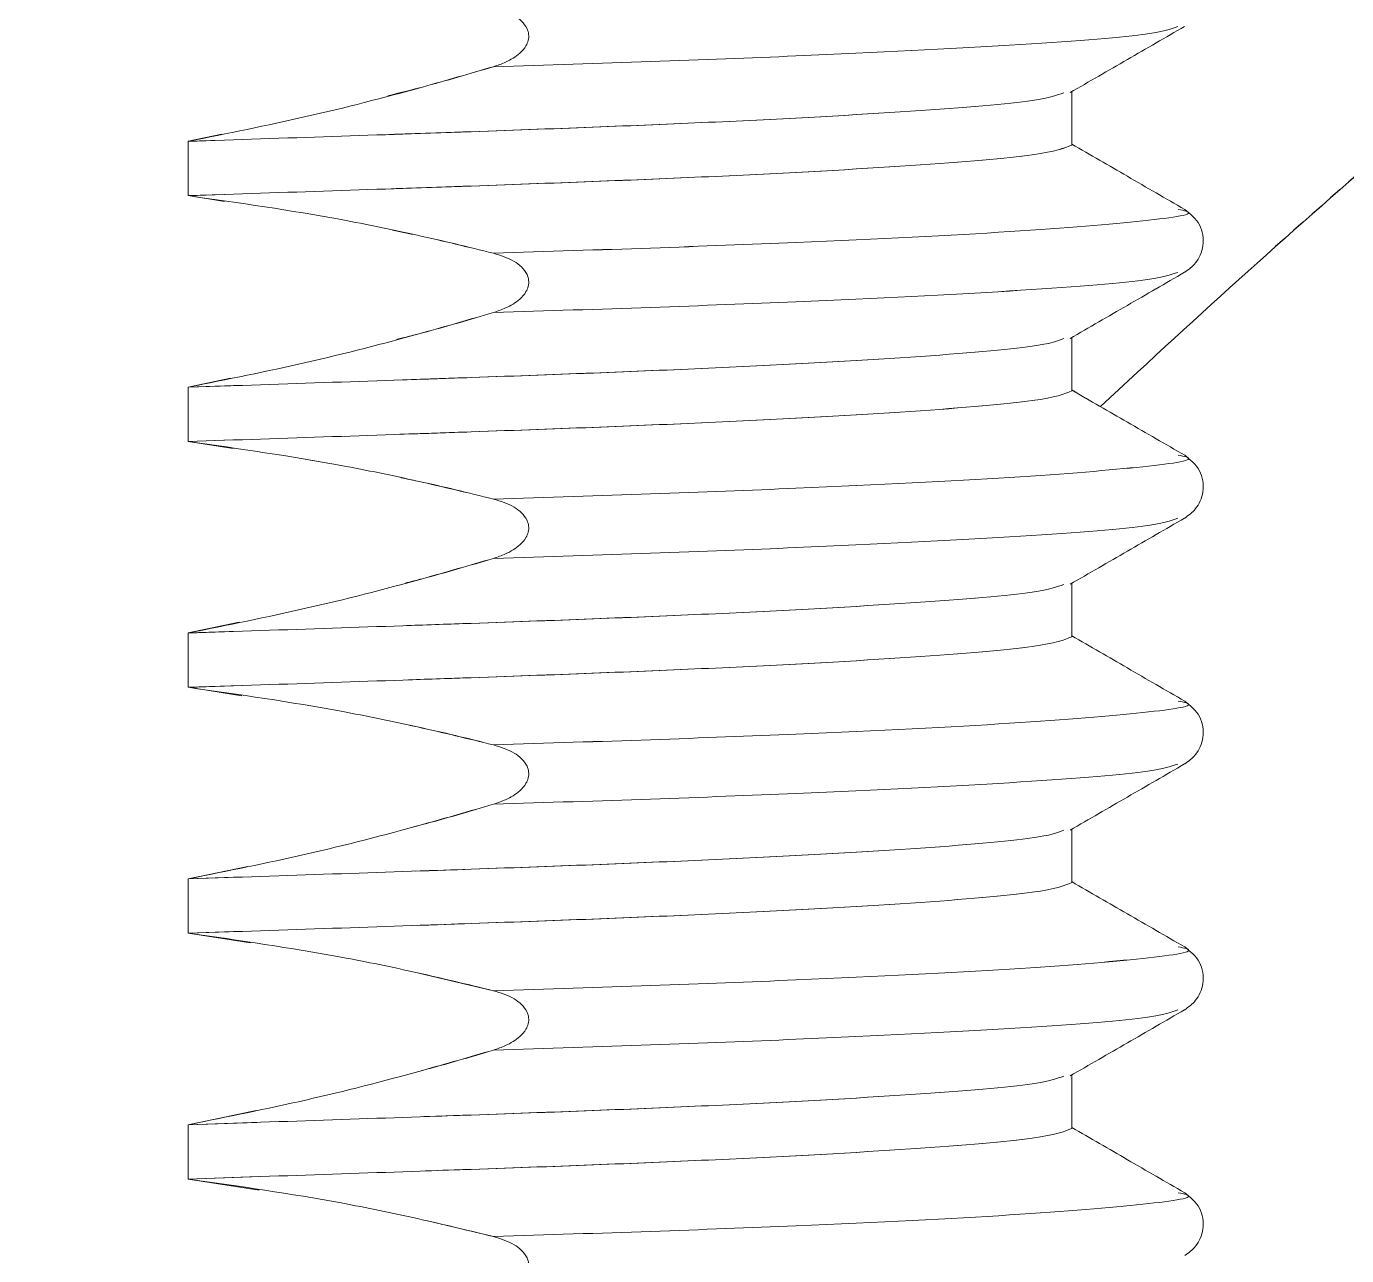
# Model space of a CAD drawing. Header units: inches. Extents: x 4.3 to 18.3, y 1.7 to 16.3.
# Drawn here: x 5.5741 to 5.9098, y 11.1324 to 11.4449 of the extents above; entities that cross this region are included whole.
import ezdxf

# ---------------------------------------------------------------- set-up
doc = ezdxf.new("R2010")
doc.units = ezdxf.units.IN
doc.header["$MEASUREMENT"] = 0
doc.layers.add('Object', color=4, linetype='Continuous')

msp = doc.modelspace()

# ---------------------------------------------------------------- linework, layer by layer
at = {"layer": 'Object', "color": 4, "linetype": 'Continuous', "lineweight": 15}
for p, q in [((5.839913, 11.414704), (5.839913, 11.428282)), ((5.839913, 11.414705), (5.839913, 11.428282)), ((5.623852, 11.417467), (5.615221, 11.415661)), ((5.615221, 11.415661), (5.623905, 11.415957)), ((5.615221, 11.415661), (5.615221, 11.401847)), ((5.615221, 11.401847), (5.615221, 11.415661)), ((5.615221, 11.401847), (5.624389, 11.402159)), ((5.615221, 11.401847), (5.62445, 11.400404)), ((5.839912, 11.352205), (5.839912, 11.365782)), ((5.839913, 11.352204), (5.839913, 11.365782)), ((5.61522, 11.353162), (5.61522, 11.339348)), ((5.626029, 11.355423), (5.615221, 11.353161)), ((5.615221, 11.353161), (5.626096, 11.353531)), ((5.615221, 11.353161), (5.615221, 11.339347)), ((5.615221, 11.339347), (5.615221, 11.353161)), ((5.615221, 11.339347), (5.62658, 11.339734)), ((5.615221, 11.339347), (5.626656, 11.337559)), ((5.839913, 11.289704), (5.839913, 11.303282)), ((5.839913, 11.289705), (5.839913, 11.303282)), ((5.628207, 11.293379), (5.615221, 11.290661)), ((5.615221, 11.290661), (5.628287, 11.291106)), ((5.615221, 11.290661), (5.615221, 11.276847)), ((5.615221, 11.276847), (5.615221, 11.290661)), ((5.615221, 11.276847), (5.628771, 11.277309)), ((5.615221, 11.276847), (5.628862, 11.274713)), ((5.839913, 11.227205), (5.839913, 11.240782)), ((5.839913, 11.227205), (5.839913, 11.240782)), ((5.630384, 11.231335), (5.615221, 11.228161)), ((5.615221, 11.228161), (5.630478, 11.228681)), ((5.615221, 11.228161), (5.615221, 11.214347)), ((5.615221, 11.214347), (5.615221, 11.228161)), ((5.615221, 11.214347), (5.630962, 11.214883)), ((5.615221, 11.214347), (5.631068, 11.211868)), ((5.673863, 11.204197), (5.692855, 11.199723)), ((5.839913, 11.164704), (5.839913, 11.178282)), ((5.839913, 11.164705), (5.839913, 11.178282)), ((5.632562, 11.16929), (5.615221, 11.165661)), ((5.615221, 11.165661), (5.632669, 11.166255)), ((5.615221, 11.165661), (5.615221, 11.151847)), ((5.615221, 11.151847), (5.615221, 11.165661)), ((5.615221, 11.151847), (5.633153, 11.152458)), ((5.615221, 11.151847), (5.633273, 11.149023)), ((5.676075, 11.141176), (5.692855, 11.137223))]:
    msp.add_line(p, q, dxfattribs=at)
at = {"layer": 'Object', "color": 3}
msp.add_arc((3.925841, 11.891124), 1.674493, 322.541115, 358.90703, dxfattribs=at)
at = {"layer": 'Object', "color": 2}
msp.add_open_spline([(6.44265, 11.710712), (6.38824, 11.699807), (6.327435, 11.679126), (6.157661, 11.596747), (6.041993, 11.518683), (5.897246, 11.394083), (5.872298, 11.371667), (5.847223, 11.348215)], degree=3, knots=[0.29254799, 0.29254799, 0.29254799, 0.29254799, 0.46727892, 0.46727892, 0.74366676, 0.74366676, 0.80074096, 0.80074096, 0.80074096, 0.80074096], dxfattribs=at)
at = {"layer": 'Object', "color": 4, "linetype": 'Continuous', "lineweight": 15}
for points, knots in [([(5.692855, 11.449723), (5.694683, 11.449162), (5.69727, 11.448366), (5.700089, 11.446287), (5.701405, 11.444604), (5.701916, 11.442833), (5.701793, 11.441299), (5.701066, 11.439608), (5.699221, 11.437533), (5.696299, 11.43579), (5.693903, 11.434984), (5.692855, 11.434631)], [0, 0, 0, 0, 0.2273191, 0.3218043, 0.4171556, 0.4780356, 0.5390698, 0.5981271, 0.6963132, 0.8672011, 1, 1, 1, 1]), ([(5.692855, 11.449723), (5.694683, 11.449162), (5.69727, 11.448367), (5.70009, 11.446288), (5.701405, 11.444604), (5.701917, 11.442833), (5.701793, 11.441299), (5.701066, 11.439608), (5.699221, 11.437533), (5.6963, 11.43579), (5.693903, 11.434984), (5.692855, 11.434632)], [0, 0, 0, 0, 0.2273166, 0.3218075, 0.4171634, 0.4780376, 0.5390778, 0.5981241, 0.696312, 0.8672034, 1, 1, 1, 1]), ([(5.866918, 11.444848), (5.86505, 11.444193), (5.860797, 11.442701), (5.827169, 11.440101), (5.780827, 11.437753), (5.733997, 11.435934), (5.70644, 11.435061), (5.692855, 11.434631)], [0, 0, 0, 0, 0.2027508, 0.4617392, 0.7207278, 0.862334, 1, 1, 1, 1]), ([(5.692855, 11.434632), (5.70644, 11.435061), (5.733997, 11.435934), (5.780827, 11.437753), (5.827169, 11.440101), (5.860797, 11.442701), (5.86505, 11.444193), (5.866918, 11.444848)], [0, 0, 0, 0, 0.137666, 0.2792722, 0.5382607, 0.7972492, 1, 1, 1, 1]), ([(5.839486, 11.428034), (5.844341, 11.430841), (5.85405, 11.436455), (5.86376, 11.442067), (5.868616, 11.444874)], [0, 0, 0, 0, 0.4999819, 1, 1, 1, 1]), ([(5.839486, 11.428035), (5.844341, 11.430841), (5.85405, 11.436455), (5.86376, 11.442067), (5.868616, 11.444874)], [0, 0, 0, 0, 0.4999787, 1, 1, 1, 1]), ([(5.692855, 11.434631), (5.686844, 11.432883), (5.671052, 11.42829), (5.645226, 11.421659), (5.625229, 11.417661), (5.615221, 11.415661)], [0, 0, 0, 0, 0.2349026, 0.6171219, 1, 1, 1, 1]), ([(5.692855, 11.434632), (5.686854, 11.432846), (5.677962, 11.4302), (5.668961, 11.427959), (5.666035, 11.427231)], [0, 0, 0, 0, 0.6749494, 1, 1, 1, 1]), ([(5.837865, 11.428017), (5.836181, 11.427372), (5.832306, 11.425891), (5.801687, 11.423309), (5.752541, 11.420554), (5.689147, 11.418124), (5.639859, 11.416482), (5.615221, 11.415661)], [0, 0, 0, 0, 0.1639951, 0.3771491, 0.5903029, 0.7952029, 1, 1, 1, 1]), ([(5.66638, 11.417403), (5.673418, 11.41764), (5.70477, 11.418697), (5.752215, 11.420552), (5.801776, 11.42331), (5.83229, 11.425891), (5.836176, 11.427372), (5.837865, 11.428017)], [0, 0, 0, 0, 0.0694136, 0.3091978, 0.5586412, 0.8080847, 1, 1, 1, 1]), ([(5.839913, 11.414704), (5.837948, 11.413897), (5.833949, 11.412254), (5.801831, 11.409497), (5.752504, 11.406739), (5.689156, 11.40431), (5.639862, 11.402668), (5.615221, 11.401847)], [0, 0, 0, 0, 0.1975998, 0.4021857, 0.6067714, 0.8034351, 1, 1, 1, 1]), ([(5.666864, 11.403605), (5.673738, 11.403837), (5.704921, 11.404888), (5.752171, 11.406737), (5.801922, 11.409498), (5.833927, 11.412254), (5.837941, 11.413897), (5.839913, 11.414705)], [0, 0, 0, 0, 0.0647338, 0.2936669, 0.5318219, 0.7699772, 1, 1, 1, 1]), ([(5.868626, 11.398343), (5.86377, 11.40115), (5.854199, 11.406682), (5.844629, 11.412215), (5.839913, 11.414941)], [0, 0, 0, 0, 0.5073296, 1, 1, 1, 1]), ([(5.868626, 11.398344), (5.86377, 11.40115), (5.854199, 11.406682), (5.844629, 11.412215), (5.839913, 11.414941)], [0, 0, 0, 0, 0.5073306, 1, 1, 1, 1]), ([(5.615221, 11.401847), (5.628242, 11.399998), (5.647796, 11.397219), (5.673603, 11.391867), (5.686436, 11.388771), (5.692855, 11.387223)], [0, 0, 0, 0, 0.4989666, 0.7493786, 1, 1, 1, 1]), ([(5.866943, 11.398369), (5.867727, 11.398215), (5.872703, 11.397238), (5.86016, 11.395465), (5.827957, 11.392694), (5.780719, 11.390346), (5.734015, 11.388526), (5.706445, 11.387654), (5.692854, 11.387224)], [0, 0, 0, 0, 0.042766, 0.2713804, 0.5080743, 0.7447683, 0.8741847, 1, 1, 1, 1]), ([(5.866944, 11.398369), (5.867728, 11.398215), (5.872704, 11.397237), (5.860161, 11.395464), (5.827958, 11.392693), (5.78072, 11.390345), (5.734016, 11.388525), (5.706446, 11.387653), (5.692855, 11.387223)], [0, 0, 0, 0, 0.042766, 0.2713804, 0.5080743, 0.7447684, 0.8741847, 1, 1, 1, 1]), ([(5.692855, 11.387223), (5.706446, 11.387653), (5.734016, 11.388526), (5.78072, 11.390345), (5.827958, 11.392693), (5.860161, 11.395464), (5.872704, 11.397237), (5.867728, 11.398215), (5.866944, 11.398369)], [0, 0, 0, 0, 0.1258153, 0.2552316, 0.4919257, 0.7286196, 0.957234, 1, 1, 1, 1]), ([(5.868624, 11.38238), (5.869611, 11.38308), (5.871727, 11.384582), (5.87381, 11.38911), (5.872886, 11.394946), (5.870067, 11.397194), (5.868626, 11.398344)], [0, 0, 0, 0, 0.2111633, 0.4528235, 0.7202529, 1, 1, 1, 1]), ([(5.868625, 11.382379), (5.869612, 11.383079), (5.871728, 11.384581), (5.873811, 11.389109), (5.872887, 11.394946), (5.870068, 11.397193), (5.868627, 11.398343)], [0, 0, 0, 0, 0.2111633, 0.4528235, 0.7202529, 1, 1, 1, 1]), ([(5.868625, 11.382379), (5.869612, 11.383079), (5.871728, 11.384581), (5.873811, 11.389109), (5.872887, 11.394946), (5.870068, 11.397194), (5.868627, 11.398343)], [0, 0, 0, 0, 0.21116172, 0.4528216, 0.72025261, 1, 1, 1, 1]), ([(5.667234, 11.393069), (5.669349, 11.392641), (5.677937, 11.390907), (5.686443, 11.388807), (5.692855, 11.387223)], [0, 0, 0, 0, 0.2462664, 1, 1, 1, 1]), ([(5.692854, 11.387224), (5.694682, 11.386662), (5.697269, 11.385867), (5.700088, 11.383788), (5.701404, 11.382104), (5.701915, 11.380333), (5.701792, 11.378799), (5.701065, 11.377108), (5.69922, 11.375033), (5.696298, 11.373291), (5.693902, 11.372485), (5.692854, 11.372132)], [0, 0, 0, 0, 0.2273193, 0.3218047, 0.4171655, 0.4780342, 0.5390802, 0.5981267, 0.6963129, 0.867201, 1, 1, 1, 1]), ([(5.692855, 11.387223), (5.694683, 11.386662), (5.69727, 11.385867), (5.700089, 11.383787), (5.701405, 11.382104), (5.701917, 11.380333), (5.701793, 11.378799), (5.701066, 11.377108), (5.699221, 11.375033), (5.6963, 11.37329), (5.693903, 11.372484), (5.692855, 11.372131)], [0, 0, 0, 0, 0.2273183, 0.3218091, 0.41716, 0.4780342, 0.5390743, 0.5981259, 0.6963136, 0.8672016, 1, 1, 1, 1]), ([(5.866917, 11.382349), (5.865049, 11.381694), (5.860796, 11.380201), (5.827168, 11.377602), (5.780826, 11.375254), (5.733996, 11.373434), (5.706439, 11.372562), (5.692854, 11.372132)], [0, 0, 0, 0, 0.2027508, 0.4617392, 0.7207278, 0.862334, 1, 1, 1, 1]), ([(5.692855, 11.372131), (5.70644, 11.372561), (5.733997, 11.373434), (5.780827, 11.375253), (5.827169, 11.377601), (5.860797, 11.380201), (5.86505, 11.381693), (5.866918, 11.382348)], [0, 0, 0, 0, 0.137666, 0.2792722, 0.5382608, 0.7972493, 1, 1, 1, 1]), ([(5.839485, 11.365535), (5.84434, 11.368342), (5.854049, 11.373955), (5.863759, 11.379568), (5.868615, 11.382375)], [0, 0, 0, 0, 0.49997751, 1, 1, 1, 1]), ([(5.839486, 11.365535), (5.844341, 11.368341), (5.85405, 11.373955), (5.86376, 11.379567), (5.868616, 11.382374)], [0, 0, 0, 0, 0.4999798, 1, 1, 1, 1]), ([(5.692854, 11.372132), (5.686843, 11.370384), (5.671051, 11.36579), (5.645225, 11.359159), (5.625228, 11.355162), (5.61522, 11.353162)], [0, 0, 0, 0, 0.2349028, 0.6171223, 1, 1, 1, 1]), ([(5.692855, 11.372131), (5.686855, 11.37034), (5.678682, 11.367901), (5.670409, 11.365833), (5.668209, 11.365284)], [0, 0, 0, 0, 0.7341372, 1, 1, 1, 1]), ([(5.837864, 11.365518), (5.83618, 11.364873), (5.832305, 11.363391), (5.801686, 11.36081), (5.75254, 11.358054), (5.689146, 11.355625), (5.639858, 11.353983), (5.61522, 11.353162)], [0, 0, 0, 0, 0.1639951, 0.3771491, 0.5903029, 0.7952029, 1, 1, 1, 1]), ([(5.668571, 11.354977), (5.674864, 11.35519), (5.705446, 11.356221), (5.752191, 11.358052), (5.801783, 11.36081), (5.832289, 11.36339), (5.836175, 11.364872), (5.837865, 11.365517)], [0, 0, 0, 0, 0.0625786, 0.304124, 0.5553994, 0.8066751, 1, 1, 1, 1]), ([(5.868625, 11.335844), (5.863769, 11.338651), (5.854198, 11.344183), (5.844628, 11.349716), (5.839912, 11.352442)], [0, 0, 0, 0, 0.5073275, 1, 1, 1, 1]), ([(5.868626, 11.335843), (5.86377, 11.33865), (5.854199, 11.344182), (5.844629, 11.349715), (5.839913, 11.352441)], [0, 0, 0, 0, 0.5073319, 1, 1, 1, 1]), ([(5.868626, 11.335843), (5.86377, 11.33865), (5.854199, 11.344182), (5.844629, 11.349715), (5.839913, 11.352441)], [0, 0, 0, 0, 0.5073317, 1, 1, 1, 1]), ([(5.839912, 11.352205), (5.837947, 11.351398), (5.833948, 11.349755), (5.80183, 11.346998), (5.752503, 11.34424), (5.689155, 11.341811), (5.639861, 11.340169), (5.61522, 11.339348)], [0, 0, 0, 0, 0.1975998, 0.4021857, 0.6067714, 0.8034351, 1, 1, 1, 1]), ([(5.839913, 11.352204), (5.837948, 11.351397), (5.833949, 11.349754), (5.801831, 11.346997), (5.752504, 11.344239), (5.689156, 11.341811), (5.639862, 11.340168), (5.615221, 11.339347)], [0, 0, 0, 0, 0.1975998, 0.4021857, 0.6067714, 0.8034351, 1, 1, 1, 1]), ([(5.669055, 11.34118), (5.675184, 11.341387), (5.705597, 11.342412), (5.752148, 11.344237), (5.801928, 11.346998), (5.833926, 11.349754), (5.837941, 11.351397), (5.839913, 11.352204)], [0, 0, 0, 0, 0.0581773, 0.2887153, 0.5285398, 0.7683647, 1, 1, 1, 1]), ([(5.61522, 11.339348), (5.62824, 11.337498), (5.647795, 11.33472), (5.673602, 11.329368), (5.686435, 11.326273), (5.692854, 11.324724)], [0, 0, 0, 0, 0.498967, 0.7493785, 1, 1, 1, 1]), ([(5.615221, 11.339347), (5.628241, 11.337497), (5.647796, 11.334719), (5.673603, 11.329367), (5.686436, 11.326272), (5.692855, 11.324723)], [0, 0, 0, 0, 0.498967, 0.7493785, 1, 1, 1, 1]), ([(5.866944, 11.335869), (5.867728, 11.335715), (5.872704, 11.334738), (5.860161, 11.332964), (5.827958, 11.330193), (5.78072, 11.327845), (5.734016, 11.326026), (5.706446, 11.325153), (5.692855, 11.324723)], [0, 0, 0, 0, 0.042766, 0.2713804, 0.5080743, 0.7447683, 0.8741847, 1, 1, 1, 1]), ([(5.692855, 11.324723), (5.706446, 11.325153), (5.734016, 11.326025), (5.78072, 11.327845), (5.827958, 11.330193), (5.860161, 11.332964), (5.872704, 11.334737), (5.867728, 11.335715), (5.866944, 11.335869)], [0, 0, 0, 0, 0.1258153, 0.2552317, 0.4919257, 0.7286197, 0.957234, 1, 1, 1, 1]), ([(5.868625, 11.319879), (5.869612, 11.320579), (5.871728, 11.322082), (5.873811, 11.32661), (5.872887, 11.332446), (5.870068, 11.334694), (5.868627, 11.335843)], [0, 0, 0, 0, 0.2111633, 0.4528235, 0.7202529, 1, 1, 1, 1]), ([(5.868625, 11.319879), (5.869612, 11.32058), (5.871728, 11.322082), (5.873811, 11.32661), (5.872887, 11.332446), (5.870068, 11.334694), (5.868627, 11.335843)], [0, 0, 0, 0, 0.21116185, 0.45282188, 0.72025096, 1, 1, 1, 1]), ([(5.669444, 11.330114), (5.670821, 11.329835), (5.67867, 11.328241), (5.686445, 11.326313), (5.692855, 11.324723)], [0, 0, 0, 0, 0.1754973, 1, 1, 1, 1]), ([(5.692855, 11.324723), (5.694683, 11.324162), (5.69727, 11.323366), (5.70009, 11.321287), (5.701405, 11.319604), (5.701917, 11.317833), (5.701793, 11.316299), (5.701066, 11.314608), (5.699221, 11.312533), (5.696299, 11.31079), (5.693903, 11.309984), (5.692855, 11.309631)], [0, 0, 0, 0, 0.2273193, 0.3218047, 0.4171655, 0.4780342, 0.5390802, 0.5981267, 0.6963129, 0.867201, 1, 1, 1, 1]), ([(5.692855, 11.324723), (5.694683, 11.324162), (5.69727, 11.323367), (5.700089, 11.321287), (5.701405, 11.319604), (5.701917, 11.317833), (5.701793, 11.316299), (5.701066, 11.314608), (5.699221, 11.312533), (5.6963, 11.31079), (5.693903, 11.309984), (5.692855, 11.309631)], [0, 0, 0, 0, 0.2273167, 0.3218077, 0.4171588, 0.478033, 0.5390733, 0.598125, 0.6963129, 0.8672013, 1, 1, 1, 1]), ([(5.866918, 11.319848), (5.86505, 11.319193), (5.860797, 11.317701), (5.827169, 11.315101), (5.780827, 11.312753), (5.733997, 11.310934), (5.70644, 11.310061), (5.692855, 11.309631)], [0, 0, 0, 0, 0.2027508, 0.4617393, 0.7207278, 0.862334, 1, 1, 1, 1]), ([(5.692855, 11.309631), (5.70644, 11.310061), (5.733997, 11.310934), (5.780827, 11.312753), (5.827169, 11.315101), (5.860797, 11.317701), (5.86505, 11.319193), (5.866918, 11.319848)], [0, 0, 0, 0, 0.137666, 0.2792722, 0.5382608, 0.7972493, 1, 1, 1, 1]), ([(5.839486, 11.303034), (5.844341, 11.305841), (5.85405, 11.311455), (5.86376, 11.317067), (5.868616, 11.319874)], [0, 0, 0, 0, 0.4999819, 1, 1, 1, 1]), ([(5.839486, 11.303035), (5.844341, 11.305841), (5.85405, 11.311455), (5.86376, 11.317067), (5.868616, 11.319874)], [0, 0, 0, 0, 0.4999787, 1, 1, 1, 1]), ([(5.692855, 11.309631), (5.686844, 11.307883), (5.671053, 11.303289), (5.645226, 11.296659), (5.625229, 11.292662), (5.615221, 11.290661)], [0, 0, 0, 0, 0.2349036, 0.6171219, 1, 1, 1, 1]), ([(5.692855, 11.309631), (5.686857, 11.307834), (5.679403, 11.3056), (5.671857, 11.303706), (5.670384, 11.303336)], [0, 0, 0, 0, 0.8047029, 1, 1, 1, 1]), ([(5.837865, 11.303017), (5.836181, 11.302372), (5.832306, 11.300891), (5.801687, 11.298309), (5.752541, 11.295554), (5.689147, 11.293124), (5.639859, 11.291482), (5.615221, 11.290661)], [0, 0, 0, 0, 0.1639951, 0.3771491, 0.5903029, 0.7952029, 1, 1, 1, 1]), ([(5.670762, 11.292552), (5.67631, 11.292739), (5.706123, 11.293746), (5.752167, 11.295552), (5.801789, 11.29831), (5.832288, 11.30089), (5.836175, 11.302372), (5.837865, 11.303017)], [0, 0, 0, 0, 0.0556422, 0.2989749, 0.5521096, 0.8052446, 1, 1, 1, 1]), ([(5.839913, 11.289704), (5.837948, 11.288897), (5.833949, 11.287254), (5.801831, 11.284497), (5.752504, 11.281739), (5.689156, 11.27931), (5.639862, 11.277668), (5.615221, 11.276847)], [0, 0, 0, 0, 0.1975998, 0.4021857, 0.6067714, 0.8034351, 1, 1, 1, 1]), ([(5.671246, 11.278755), (5.676631, 11.278936), (5.706274, 11.279937), (5.752123, 11.281737), (5.801935, 11.284498), (5.833924, 11.287254), (5.83794, 11.288897), (5.839913, 11.289705)], [0, 0, 0, 0, 0.0515281, 0.2836936, 0.5252113, 0.7667293, 1, 1, 1, 1]), ([(5.868626, 11.273343), (5.86377, 11.27615), (5.854199, 11.281682), (5.844629, 11.287215), (5.839913, 11.289941)], [0, 0, 0, 0, 0.5073296, 1, 1, 1, 1]), ([(5.868626, 11.273343), (5.86377, 11.27615), (5.854199, 11.281682), (5.844629, 11.287215), (5.839913, 11.289941)], [0, 0, 0, 0, 0.5073295, 1, 1, 1, 1]), ([(5.615221, 11.276847), (5.628242, 11.274997), (5.647796, 11.27222), (5.673603, 11.266867), (5.686436, 11.263772), (5.692855, 11.262223)], [0, 0, 0, 0, 0.4989663, 0.7493785, 1, 1, 1, 1]), ([(5.866944, 11.273369), (5.867728, 11.273215), (5.872704, 11.272237), (5.860161, 11.270465), (5.827958, 11.267693), (5.78072, 11.265345), (5.734016, 11.263525), (5.706446, 11.262653), (5.692855, 11.262223)], [0, 0, 0, 0, 0.042766, 0.2713804, 0.5080743, 0.7447684, 0.8741847, 1, 1, 1, 1]), ([(5.692855, 11.262223), (5.706446, 11.262653), (5.734016, 11.263526), (5.78072, 11.265345), (5.827958, 11.267693), (5.860161, 11.270464), (5.872704, 11.272237), (5.867728, 11.273215), (5.866944, 11.273369)], [0, 0, 0, 0, 0.1258153, 0.2552317, 0.4919257, 0.7286197, 0.957234, 1, 1, 1, 1]), ([(5.868625, 11.257379), (5.869612, 11.258079), (5.871728, 11.259581), (5.873811, 11.264109), (5.872887, 11.269946), (5.870068, 11.272193), (5.868627, 11.273343)], [0, 0, 0, 0, 0.2111633, 0.4528235, 0.7202529, 1, 1, 1, 1]), ([(5.868625, 11.257379), (5.869612, 11.25808), (5.871728, 11.259582), (5.873811, 11.26411), (5.872887, 11.269946), (5.870068, 11.272194), (5.868627, 11.273343)], [0, 0, 0, 0, 0.2111622, 0.4528226, 0.720252, 1, 1, 1, 1]), ([(5.671653, 11.26716), (5.672294, 11.267029), (5.679403, 11.265576), (5.686447, 11.263821), (5.692855, 11.262223)], [0, 0, 0, 0, 0.0900638, 1, 1, 1, 1]), ([(5.692855, 11.262223), (5.694683, 11.261662), (5.69727, 11.260866), (5.700089, 11.258787), (5.701405, 11.257104), (5.701916, 11.255333), (5.701793, 11.253799), (5.701066, 11.252108), (5.699221, 11.250033), (5.6963, 11.24829), (5.693903, 11.247484), (5.692855, 11.247131)], [0, 0, 0, 0, 0.22732015, 0.32180582, 0.41715749, 0.47803777, 0.5390723, 0.59811897, 0.69630555, 0.8672005, 1, 1, 1, 1]), ([(5.692855, 11.262223), (5.694683, 11.261662), (5.69727, 11.260867), (5.70009, 11.258788), (5.701405, 11.257104), (5.701917, 11.255333), (5.701793, 11.253799), (5.701066, 11.252108), (5.699221, 11.250033), (5.6963, 11.24829), (5.693903, 11.247484), (5.692855, 11.247131)], [0, 0, 0, 0, 0.2273166, 0.3218075, 0.4171634, 0.4780376, 0.5390778, 0.5981241, 0.696312, 0.8672034, 1, 1, 1, 1]), ([(5.866918, 11.257348), (5.86505, 11.256693), (5.860797, 11.255201), (5.827169, 11.252601), (5.780827, 11.250253), (5.733997, 11.248434), (5.70644, 11.247561), (5.692855, 11.247131)], [0, 0, 0, 0, 0.2027508, 0.4617392, 0.7207278, 0.862334, 1, 1, 1, 1]), ([(5.692855, 11.247131), (5.70644, 11.247561), (5.733997, 11.248434), (5.780827, 11.250253), (5.827169, 11.252601), (5.860797, 11.255201), (5.86505, 11.256693), (5.866918, 11.257348)], [0, 0, 0, 0, 0.13766604, 0.27927224, 0.53826074, 0.79724925, 1, 1, 1, 1]), ([(5.839486, 11.240535), (5.844341, 11.243341), (5.85405, 11.248954), (5.86376, 11.254567), (5.868616, 11.257374)], [0, 0, 0, 0, 0.49997751, 1, 1, 1, 1]), ([(5.839486, 11.240535), (5.844341, 11.243341), (5.85405, 11.248955), (5.86376, 11.254567), (5.868616, 11.257374)], [0, 0, 0, 0, 0.4999787, 1, 1, 1, 1]), ([(5.692855, 11.247131), (5.686844, 11.245383), (5.671052, 11.24079), (5.645226, 11.234159), (5.625229, 11.230162), (5.615221, 11.228161)], [0, 0, 0, 0, 0.2349028, 0.6171223, 1, 1, 1, 1]), ([(5.692855, 11.247131), (5.686859, 11.245326), (5.680124, 11.243298), (5.673306, 11.241577), (5.672558, 11.241389)], [0, 0, 0, 0, 0.8902786, 1, 1, 1, 1]), ([(5.837865, 11.240517), (5.836181, 11.239872), (5.832306, 11.238391), (5.801687, 11.235809), (5.752541, 11.233054), (5.689147, 11.230624), (5.639859, 11.228982), (5.615221, 11.228161)], [0, 0, 0, 0, 0.1639951, 0.3771491, 0.5903029, 0.7952029, 1, 1, 1, 1]), ([(5.672953, 11.230127), (5.677758, 11.230289), (5.706801, 11.23127), (5.752141, 11.233052), (5.801796, 11.23581), (5.832286, 11.238391), (5.836175, 11.239872), (5.837865, 11.240517)], [0, 0, 0, 0, 0.0486024, 0.2937491, 0.5487708, 0.8037928, 1, 1, 1, 1]), ([(5.839913, 11.227205), (5.837948, 11.226397), (5.833949, 11.224754), (5.801831, 11.221997), (5.752504, 11.219239), (5.689156, 11.216811), (5.639862, 11.215168), (5.615221, 11.214347)], [0, 0, 0, 0, 0.1975998, 0.4021857, 0.6067714, 0.8034351, 1, 1, 1, 1]), ([(5.673437, 11.216329), (5.678079, 11.216486), (5.706952, 11.217462), (5.752097, 11.219237), (5.801942, 11.221998), (5.833922, 11.224754), (5.83794, 11.226397), (5.839913, 11.227205)], [0, 0, 0, 0, 0.0447847, 0.2786008, 0.5218357, 0.7650708, 1, 1, 1, 1]), ([(5.868626, 11.210843), (5.86377, 11.21365), (5.854199, 11.219182), (5.844629, 11.224715), (5.839913, 11.227441)], [0, 0, 0, 0, 0.5073275, 1, 1, 1, 1]), ([(5.868626, 11.210843), (5.86377, 11.21365), (5.854199, 11.219182), (5.844629, 11.224715), (5.839913, 11.227441)], [0, 0, 0, 0, 0.5073295, 1, 1, 1, 1]), ([(5.615221, 11.214347), (5.628241, 11.212497), (5.647796, 11.209719), (5.673603, 11.204367), (5.686436, 11.201272), (5.692855, 11.199723)], [0, 0, 0, 0, 0.498967, 0.7493785, 1, 1, 1, 1]), ([(5.866944, 11.210869), (5.867728, 11.210715), (5.872704, 11.209737), (5.860161, 11.207964), (5.827958, 11.205192), (5.78072, 11.202845), (5.734016, 11.201025), (5.706446, 11.200153), (5.692855, 11.199723)], [0, 0, 0, 0, 0.042766, 0.2713804, 0.5080744, 0.7447683, 0.8741847, 1, 1, 1, 1]), ([(5.692855, 11.199723), (5.706446, 11.200153), (5.734016, 11.201026), (5.78072, 11.202845), (5.827958, 11.205193), (5.860161, 11.207965), (5.872704, 11.209737), (5.867728, 11.210715), (5.866944, 11.210869)], [0, 0, 0, 0, 0.1258153, 0.2552316, 0.4919256, 0.7286197, 0.957234, 1, 1, 1, 1]), ([(5.868625, 11.194879), (5.869612, 11.195579), (5.871728, 11.197081), (5.873811, 11.201609), (5.872887, 11.207446), (5.870068, 11.209694), (5.868627, 11.210843)], [0, 0, 0, 0, 0.21116048, 0.45282031, 0.72025338, 1, 1, 1, 1]), ([(5.868625, 11.194879), (5.869612, 11.195579), (5.871728, 11.197081), (5.873811, 11.201609), (5.872887, 11.207446), (5.870068, 11.209694), (5.868627, 11.210843)], [0, 0, 0, 0, 0.21116172, 0.4528216, 0.72025261, 1, 1, 1, 1]), ([(5.692855, 11.199723), (5.694683, 11.199162), (5.69727, 11.198367), (5.700089, 11.196287), (5.701405, 11.194604), (5.701917, 11.192833), (5.701793, 11.191299), (5.701066, 11.189608), (5.699221, 11.187533), (5.6963, 11.18579), (5.693903, 11.184984), (5.692855, 11.184631)], [0, 0, 0, 0, 0.2273184, 0.3218105, 0.4171615, 0.47803, 0.5390758, 0.598122, 0.6963078, 0.8672015, 1, 1, 1, 1]), ([(5.692855, 11.199723), (5.694683, 11.199162), (5.69727, 11.198367), (5.70009, 11.196288), (5.701405, 11.194604), (5.701917, 11.192833), (5.701793, 11.191299), (5.701066, 11.189608), (5.699221, 11.187533), (5.6963, 11.18579), (5.693903, 11.184984), (5.692855, 11.184632)], [0, 0, 0, 0, 0.2273187, 0.3218062, 0.417162, 0.4780362, 0.5390764, 0.5981227, 0.6963151, 0.8672034, 1, 1, 1, 1]), ([(5.866918, 11.194848), (5.86505, 11.194193), (5.860797, 11.192701), (5.827169, 11.190101), (5.780827, 11.187753), (5.733997, 11.185933), (5.70644, 11.185061), (5.692855, 11.184631)], [0, 0, 0, 0, 0.2027508, 0.4617392, 0.7207277, 0.862334, 1, 1, 1, 1]), ([(5.692855, 11.184632), (5.70644, 11.185061), (5.733997, 11.185934), (5.780827, 11.187753), (5.827169, 11.190101), (5.860797, 11.192701), (5.86505, 11.194193), (5.866918, 11.194848)], [0, 0, 0, 0, 0.137666, 0.2792722, 0.5382607, 0.7972492, 1, 1, 1, 1]), ([(5.839486, 11.178035), (5.844341, 11.180841), (5.85405, 11.186455), (5.86376, 11.192067), (5.868616, 11.194874)], [0, 0, 0, 0, 0.4999819, 1, 1, 1, 1]), ([(5.839486, 11.178035), (5.844341, 11.180841), (5.85405, 11.186455), (5.86376, 11.192067), (5.868616, 11.194874)], [0, 0, 0, 0, 0.4999787, 1, 1, 1, 1]), ([(5.692855, 11.184631), (5.686844, 11.182883), (5.671053, 11.17829), (5.645226, 11.171659), (5.625229, 11.167662), (5.615221, 11.165661)], [0, 0, 0, 0, 0.2349028, 0.6171215, 1, 1, 1, 1]), ([(5.692855, 11.184632), (5.686862, 11.182818), (5.680845, 11.180997), (5.674755, 11.179447), (5.674732, 11.179441)], [0, 0, 0, 0, 0.9962149, 1, 1, 1, 1]), ([(5.837865, 11.178017), (5.836181, 11.177372), (5.832306, 11.17589), (5.801687, 11.17331), (5.752541, 11.170553), (5.689147, 11.168124), (5.639859, 11.166482), (5.615221, 11.165661)], [0, 0, 0, 0, 0.1639951, 0.3771491, 0.5903029, 0.7952029, 1, 1, 1, 1]), ([(5.675144, 11.167701), (5.679207, 11.167839), (5.70748, 11.168795), (5.752114, 11.170551), (5.801804, 11.17331), (5.832285, 11.175891), (5.836174, 11.177372), (5.837865, 11.178017)], [0, 0, 0, 0, 0.0414571, 0.2884449, 0.5453819, 0.8023193, 1, 1, 1, 1]), ([(5.839913, 11.164704), (5.837948, 11.163897), (5.833949, 11.162254), (5.801831, 11.159497), (5.752504, 11.156739), (5.689156, 11.154311), (5.639862, 11.152668), (5.615221, 11.151847)], [0, 0, 0, 0, 0.1975998, 0.4021857, 0.6067714, 0.8034351, 1, 1, 1, 1]), ([(5.675628, 11.153904), (5.679528, 11.154036), (5.707632, 11.154986), (5.752069, 11.156737), (5.801949, 11.159498), (5.833921, 11.162254), (5.837939, 11.163897), (5.839913, 11.164705)], [0, 0, 0, 0, 0.0379445, 0.273435, 0.5184116, 0.7633885, 1, 1, 1, 1]), ([(5.868626, 11.148343), (5.86377, 11.15115), (5.854199, 11.156682), (5.844629, 11.162215), (5.839913, 11.164941)], [0, 0, 0, 0, 0.5073319, 1, 1, 1, 1]), ([(5.868626, 11.148344), (5.86377, 11.15115), (5.854199, 11.156682), (5.844629, 11.162215), (5.839913, 11.164941)], [0, 0, 0, 0, 0.5073306, 1, 1, 1, 1]), ([(5.615221, 11.151847), (5.628241, 11.149997), (5.647796, 11.147219), (5.673603, 11.141867), (5.686436, 11.138772), (5.692855, 11.137223)], [0, 0, 0, 0, 0.498967, 0.7493785, 1, 1, 1, 1]), ([(5.866944, 11.148369), (5.867728, 11.148215), (5.872704, 11.147238), (5.860161, 11.145464), (5.827958, 11.142693), (5.78072, 11.140345), (5.734016, 11.138526), (5.706446, 11.137653), (5.692855, 11.137223)], [0, 0, 0, 0, 0.042766, 0.2713804, 0.5080743, 0.7447683, 0.8741847, 1, 1, 1, 1]), ([(5.692855, 11.137223), (5.706446, 11.137653), (5.734016, 11.138525), (5.78072, 11.140345), (5.827958, 11.142693), (5.860161, 11.145464), (5.872704, 11.147237), (5.867728, 11.148215), (5.866944, 11.148369)], [0, 0, 0, 0, 0.1258153, 0.2552316, 0.4919257, 0.7286196, 0.957234, 1, 1, 1, 1]), ([(5.868625, 11.132379), (5.869612, 11.133079), (5.871728, 11.134582), (5.873811, 11.139109), (5.872887, 11.144946), (5.870068, 11.147194), (5.868627, 11.148343)], [0, 0, 0, 0, 0.2111633, 0.4528235, 0.7202529, 1, 1, 1, 1]), ([(5.868625, 11.132379), (5.869612, 11.133079), (5.871728, 11.134582), (5.873811, 11.139109), (5.872887, 11.144946), (5.870068, 11.147194), (5.868627, 11.148343)], [0, 0, 0, 0, 0.21116172, 0.4528216, 0.72025261, 1, 1, 1, 1]), ([(5.692855, 11.137223), (5.694683, 11.136662), (5.69727, 11.135866), (5.700089, 11.133787), (5.701405, 11.132104), (5.701916, 11.130333), (5.701793, 11.128799), (5.701066, 11.127108), (5.699221, 11.125033), (5.696299, 11.12329), (5.693903, 11.122484), (5.692855, 11.122131)], [0, 0, 0, 0, 0.2273191, 0.3218043, 0.4171556, 0.4780356, 0.5390698, 0.5981271, 0.6963132, 0.8672011, 1, 1, 1, 1]), ([(5.692855, 11.137223), (5.694683, 11.136662), (5.69727, 11.135867), (5.700089, 11.133787), (5.701405, 11.132104), (5.701917, 11.130333), (5.701793, 11.128799), (5.701066, 11.127108), (5.699221, 11.125033), (5.6963, 11.12329), (5.693903, 11.122484), (5.692855, 11.122131)], [0, 0, 0, 0, 0.2273183, 0.3218091, 0.41716, 0.4780342, 0.5390743, 0.5981259, 0.6963136, 0.8672016, 1, 1, 1, 1])]:
    msp.add_open_spline(points, degree=3, knots=knots, dxfattribs=at)

doc.saveas('drawing.dxf')
